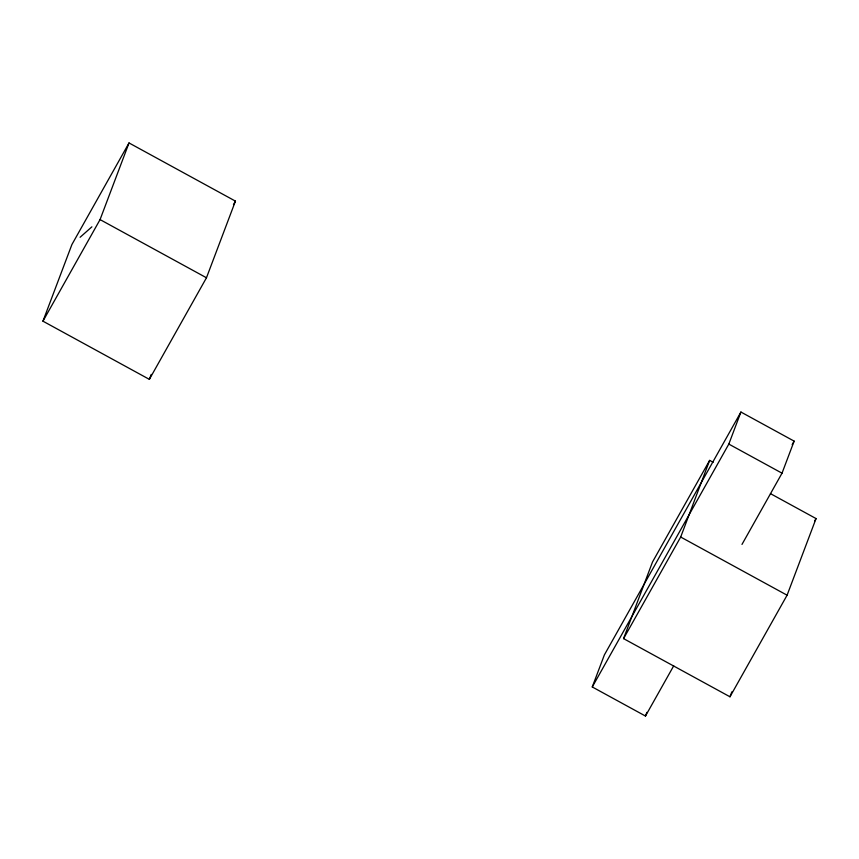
<?xml version="1.0" encoding="UTF-8"?>
<svg xmlns="http://www.w3.org/2000/svg" width="859" height="859" viewBox="0 0 859 859"><rect width="100%" height="100%" fill="white"/><g stroke="black" fill="none" stroke-linecap="round" stroke-linejoin="round"><path stroke-width="1.29" d="M42.95 321.18L71.909 244.536L129.022 142.948L235.441 201.124L206.471 277.768L149.359 379.356L42.95 321.18L100.063 219.593L129.022 142.948M149.359 379.356L151.227 374.406M673.703 665.843L645.474 716.052L592.27 686.964L604.382 654.902L740.93 412.041L794.135 441.129L782.023 473.18L741.983 544.413M770.448 493.635L816.05 518.568L787.091 595.201L729.978 696.789L623.559 638.613L652.529 561.969L709.641 460.392L713.153 462.303M623.559 638.613L680.682 537.025L709.641 460.392M592.27 686.964L728.819 444.092L740.93 412.041M645.474 716.052L646.87 712.347M729.978 696.789L731.847 691.849M233.465 204.625L235.441 201.124M792.17 444.629L794.135 441.129M814.74 520.898L816.05 518.568M80.102 237.277L91.881 226.84M728.819 444.092L782.023 473.18M100.063 219.593L206.471 277.768M680.682 537.025L787.091 595.201"/></g></svg>
